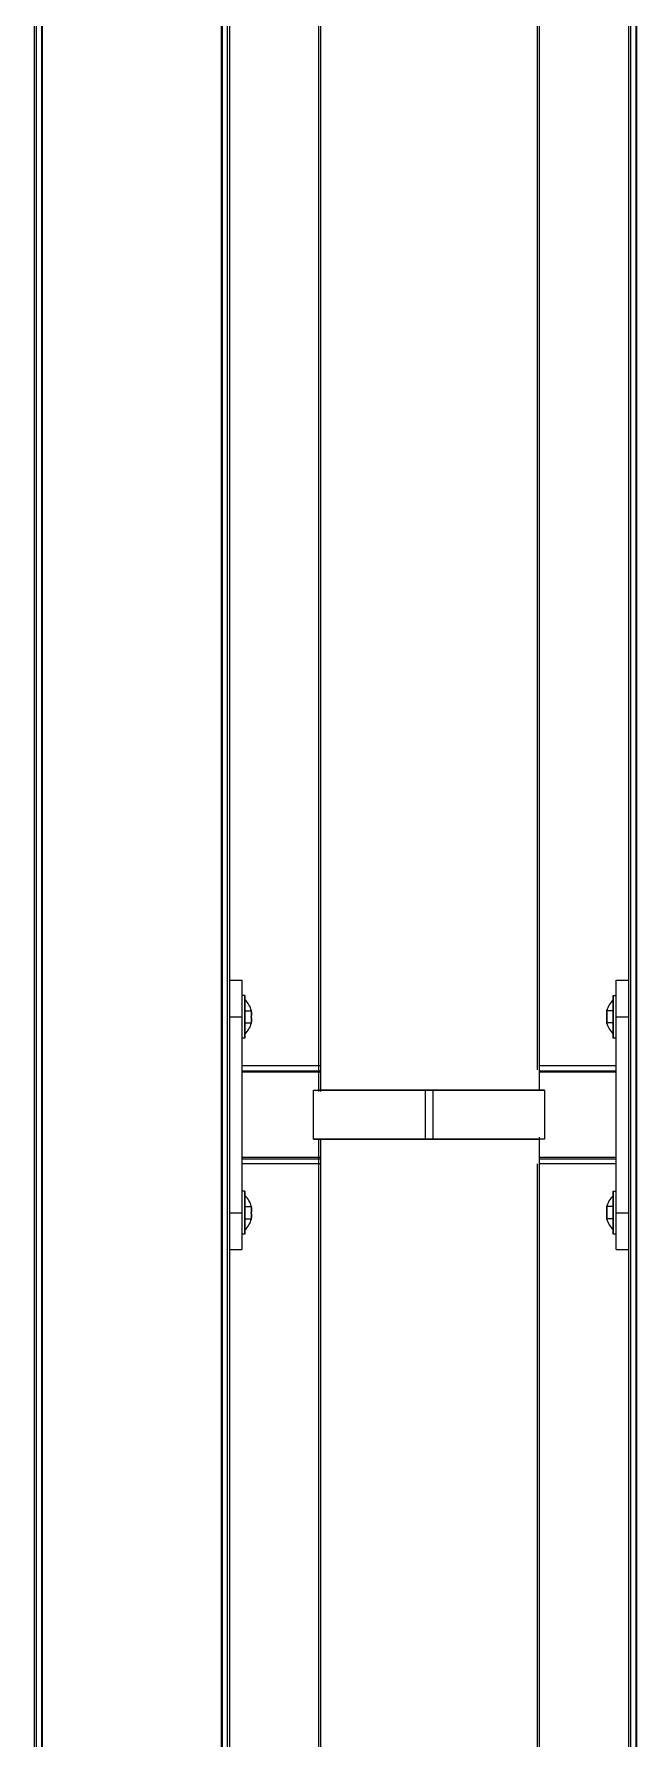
# Model space of a CAD drawing. Header units: millimetres. Extents: x 4625 to 14334, y 16216 to 31562.
# Drawn here: x 7388 to 7634, y 19679 to 20376 of the extents above; entities that cross this region are included whole.
import ezdxf

# ---------------------------------------------------------------- set-up
doc = ezdxf.new("R2010")
doc.units = ezdxf.units.MM
doc.header["$LTSCALE"] = 3
doc.layers.add('Default', color=7, linetype='Continuous')

msp = doc.modelspace()

# ---------------------------------------------------------------- linework, layer by layer
at = {"layer": 'Default'}
for p, q in [((7387.62, 20854.85), (7387.62, 18852.26)), ((7388.64, 18852.26), (7388.64, 20854.78)), ((7390.62, 20854.64), (7390.62, 18852.26)), ((7391.12, 18852.26), (7391.12, 20854.61)), ((7464.12, 20849.48), (7464.12, 18852.26)), ((7464.62, 18852.26), (7464.62, 20849.45)), ((7466.59, 20849.31), (7466.59, 18852.26)), ((7467.62, 18852.26), (7467.62, 20849.24)), ((7630.62, 20849.24), (7630.62, 18852.26)), ((7631.64, 18852.26), (7631.64, 20849.31)), ((7633.62, 20849.45), (7633.62, 18852.26)), ((7634.12, 18852.26), (7634.12, 20849.48)), ((7504.12, 19943.75), (7504.12, 20658.64)), ((7504.92, 19943.75), (7504.92, 20658.64)), ((7593.32, 20658.64), (7593.32, 19952.6)), ((7594.12, 20658.64), (7594.12, 19944.26)), ((7467.62, 19989.26), (7472.62, 19989.26)), ((7625.62, 19989.26), (7630.62, 19989.26)), ((7473.82, 19983.01), (7472.62, 19983.01)), ((7624.42, 19983.01), (7625.62, 19983.01)), ((7467.62, 19974.26), (7472.62, 19974.26)), ((7472.62, 19974.26), (7472.62, 19894.26)), ((7473.82, 19976.76), (7476.38, 19976.76)), ((7473.82, 19976.76), (7476.38, 19976.76)), ((7624.42, 19976.76), (7621.86, 19976.76)), ((7624.42, 19976.76), (7621.86, 19976.76)), ((7625.62, 19894.26), (7625.62, 19974.26)), ((7625.62, 19974.26), (7630.62, 19974.26)), ((7473.82, 19971.76), (7476.38, 19971.76)), ((7473.82, 19971.76), (7476.38, 19971.76)), ((7624.42, 19971.76), (7621.86, 19971.76)), ((7624.42, 19971.76), (7621.86, 19971.76)), ((7473.82, 19965.51), (7472.62, 19965.51)), ((7625.62, 19965.51), (7624.42, 19965.51)), ((7504.92, 19954.26), (7472.62, 19954.26)), ((7472.62, 19952.26), (7504.92, 19952.26)), ((7625.62, 19954.26), (7594.12, 19954.26)), ((7594.12, 19952.26), (7625.62, 19952.26)), ((7472.62, 19951.76), (7504.92, 19951.76)), ((7594.12, 19951.76), (7625.62, 19951.76)), ((7501.87, 19924.26), (7501.87, 19944.26)), ((7547.62, 19924.26), (7547.62, 19944.26)), ((7550.62, 19944.26), (7550.62, 19924.26)), ((7596.37, 19944.26), (7596.37, 19924.26)), ((7504.12, 19193.57), (7504.12, 19924.26)), ((7504.92, 19193.57), (7504.92, 19924.26)), ((7594.12, 19925.07), (7594.12, 19194.26)), ((7504.92, 19916.76), (7472.62, 19916.76)), ((7472.62, 19916.26), (7504.92, 19916.26)), ((7504.92, 19914.26), (7472.62, 19914.26)), ((7593.32, 19914.26), (7593.32, 19202.42)), ((7625.62, 19916.76), (7594.12, 19916.76)), ((7594.12, 19916.26), (7625.62, 19916.26)), ((7625.62, 19914.26), (7594.12, 19914.26)), ((7473.82, 19903.01), (7472.62, 19903.01)), ((7473.82, 19896.76), (7476.38, 19896.76)), ((7624.42, 19896.76), (7621.86, 19896.76)), ((7624.42, 19903.01), (7625.62, 19903.01)), ((7467.62, 19894.26), (7472.62, 19894.26)), ((7473.82, 19891.76), (7476.38, 19891.76)), ((7473.82, 19891.76), (7476.38, 19891.76)), ((7624.42, 19891.76), (7621.86, 19891.76)), ((7624.42, 19891.76), (7621.86, 19891.76)), ((7625.62, 19894.26), (7630.62, 19894.26)), ((7473.82, 19885.51), (7472.62, 19885.51)), ((7625.62, 19885.51), (7624.42, 19885.51)), ((7467.62, 19879.26), (7472.62, 19879.26)), ((7625.62, 19879.26), (7630.62, 19879.26))]:
    msp.add_line(p, q, dxfattribs=at)
for points in [[(7472.62, 19989.26, 0), (7472.62, 19989.26, 0), (7472.62, 19989.26, 0), (7472.62, 19989.26, 0), (7472.62, 19989.26, 0), (7472.62, 19989.26, 0), (7472.62, 19989.26, 0), (7472.62, 19989.26, 0), (7472.62, 19989.26, 0), (7472.62, 19989.26, 0), (7472.62, 19989.26, 0), (7472.62, 19989.26, 0), (7472.62, 19989.25, 0), (7472.62, 19989.23, 0), (7472.62, 19989.15, 0), (7472.62, 19988.82, 0), (7472.62, 19987.41, 0), (7472.62, 19974.26, 0)], [(7625.62, 19974.26, 0), (7625.62, 19989.26, 0)], [(7473.82, 19967.26, 0), (7473.82, 19967.26, 0), (7473.82, 19967.26, 0), (7473.82, 19967.26, 0), (7473.82, 19967.26, 0), (7473.82, 19967.26, 0), (7473.82, 19967.26, 0), (7473.82, 19967.26, 0), (7473.82, 19967.26, 0), (7473.82, 19967.26, 0), (7473.82, 19967.26, 0), (7473.82, 19967.26, 0), (7473.82, 19967.27, 0), (7473.82, 19967.31, 0), (7473.82, 19967.46, 0), (7473.82, 19968.12, 0), (7473.82, 19981.26, 0)], [(7624.42, 19981.26, 0), (7624.42, 19981.26, 0), (7624.42, 19981.26, 0), (7624.42, 19981.26, 0), (7624.42, 19981.26, 0), (7624.42, 19981.26, 0), (7624.42, 19981.26, 0), (7624.42, 19981.26, 0), (7624.42, 19981.26, 0), (7624.42, 19981.26, 0), (7624.42, 19981.26, 0), (7624.42, 19981.25, 0), (7624.42, 19981.25, 0), (7624.42, 19981.21, 0), (7624.42, 19981.05, 0), (7624.42, 19980.39, 0), (7624.42, 19967.26, 0)], [(7476.38, 19974.26, 0), (7476.46, 19974.88, 0), (7476.49, 19975.51, 0), (7476.46, 19976.14, 0), (7476.38, 19976.76, 0)], [(7476.38, 19976.76, 0), (7476.46, 19976.14, 0), (7476.49, 19975.51, 0), (7476.46, 19974.88, 0), (7476.38, 19974.26, 0)], [(7476.38, 19974.26, 0), (7476.46, 19973.64, 0), (7476.49, 19973.01, 0), (7476.46, 19972.38, 0), (7476.38, 19971.76, 0)], [(7476.38, 19971.76, 0), (7476.46, 19972.38, 0), (7476.49, 19973.01, 0), (7476.46, 19973.64, 0), (7476.38, 19974.26, 0)], [(7621.86, 19974.26, 0), (7621.77, 19974.88, 0), (7621.75, 19975.51, 0), (7621.77, 19976.14, 0), (7621.86, 19976.76, 0)], [(7621.86, 19976.76, 0), (7621.77, 19976.14, 0), (7621.75, 19975.51, 0), (7621.77, 19974.88, 0), (7621.86, 19974.26, 0)], [(7621.86, 19974.26, 0), (7621.77, 19973.64, 0), (7621.75, 19973.01, 0), (7621.77, 19972.38, 0), (7621.86, 19971.76, 0)], [(7621.86, 19971.76, 0), (7621.77, 19972.38, 0), (7621.75, 19973.01, 0), (7621.77, 19973.64, 0), (7621.86, 19974.26, 0)], [(7501.87, 19944.26, 0), (7501.87, 19944.26, 0), (7501.87, 19944.26, 0), (7501.87, 19944.26, 0), (7501.87, 19944.26, 0), (7501.87, 19944.26, 0), (7501.87, 19944.26, 0), (7501.87, 19944.26, 0), (7501.87, 19944.26, 0), (7501.87, 19944.26, 0), (7501.88, 19944.26, 0), (7501.93, 19944.26, 0), (7502.16, 19944.26, 0), (7503.13, 19944.26, 0), (7507.31, 19944.26, 0), (7547.62, 19944.26, 0)], [(7594.37, 19944.26, 0), (7594.37, 19944.26, 0), (7594.37, 19944.26, 0), (7594.37, 19944.26, 0), (7594.37, 19944.26, 0), (7594.37, 19944.26, 0), (7594.37, 19944.26, 0), (7594.37, 19944.26, 0), (7594.37, 19944.26, 0), (7594.37, 19944.26, 0), (7594.36, 19944.26, 0), (7594.35, 19944.26, 0), (7594.29, 19944.26, 0), (7594.05, 19944.26, 0), (7593.05, 19944.26, 0), (7588.79, 19944.26, 0), (7503.87, 19944.26, 0)], [(7547.62, 19944.26, 0), (7587.23, 19944.26, 0), (7595.86, 19944.26, 0), (7596.34, 19944.26, 0), (7596.37, 19944.26, 0), (7596.37, 19944.26, 0), (7596.37, 19944.26, 0), (7596.37, 19944.26, 0), (7596.37, 19944.26, 0), (7596.37, 19944.26, 0), (7596.37, 19944.26, 0), (7596.37, 19944.26, 0), (7596.37, 19944.26, 0), (7596.37, 19944.26, 0), (7596.37, 19944.26, 0), (7596.37, 19944.26, 0), (7596.37, 19944.26, 0), (7596.37, 19944.26, 0), (7596.37, 19944.26, 0), (7596.37, 19944.26, 0), (7596.36, 19944.26, 0), (7596.34, 19944.26, 0), (7596.24, 19944.26, 0), (7595.85, 19944.26, 0), (7594.12, 19944.26, 0)], [(7547.62, 19924.26, 0), (7510.26, 19924.26, 0), (7502.35, 19924.26, 0), (7501.9, 19924.26, 0), (7501.87, 19924.26, 0), (7501.87, 19924.26, 0), (7501.87, 19924.26, 0), (7501.87, 19924.26, 0), (7501.87, 19924.26, 0), (7501.87, 19924.26, 0), (7501.87, 19924.26, 0), (7501.87, 19924.26, 0), (7501.87, 19924.26, 0), (7501.87, 19924.26, 0), (7501.87, 19924.26, 0), (7501.87, 19924.26, 0), (7501.87, 19924.26, 0), (7501.87, 19924.26, 0), (7501.87, 19924.26, 0), (7501.87, 19924.26, 0), (7501.9, 19924.26, 0), (7501.98, 19924.26, 0), (7502.33, 19924.26, 0), (7503.87, 19924.26, 0)], [(7503.87, 19924.26, 0), (7503.87, 19924.26, 0), (7503.87, 19924.26, 0), (7503.87, 19924.26, 0), (7503.87, 19924.26, 0), (7503.87, 19924.26, 0), (7503.87, 19924.26, 0), (7503.87, 19924.26, 0), (7503.87, 19924.26, 0), (7503.87, 19924.26, 0), (7503.87, 19924.26, 0), (7503.89, 19924.26, 0), (7503.94, 19924.26, 0), (7504.18, 19924.26, 0), (7505.19, 19924.26, 0), (7509.45, 19924.26, 0), (7594.37, 19924.26, 0)], [(7596.37, 19924.26, 0), (7596.37, 19924.26, 0), (7596.37, 19924.26, 0), (7596.37, 19924.26, 0), (7596.37, 19924.26, 0), (7596.37, 19924.26, 0), (7596.37, 19924.26, 0), (7596.37, 19924.26, 0), (7596.37, 19924.26, 0), (7596.36, 19924.26, 0), (7596.35, 19924.26, 0), (7596.29, 19924.26, 0), (7596.04, 19924.26, 0), (7594.98, 19924.26, 0), (7590.39, 19924.26, 0), (7547.62, 19924.26, 0)], [(7473.82, 19887.26, 0), (7473.82, 19887.26, 0), (7473.82, 19887.26, 0), (7473.82, 19887.26, 0), (7473.82, 19887.26, 0), (7473.82, 19887.26, 0), (7473.82, 19887.26, 0), (7473.82, 19887.26, 0), (7473.82, 19887.26, 0), (7473.82, 19887.26, 0), (7473.82, 19887.26, 0), (7473.82, 19887.26, 0), (7473.82, 19887.27, 0), (7473.82, 19887.31, 0), (7473.82, 19887.46, 0), (7473.82, 19888.12, 0), (7473.82, 19901.26, 0)], [(7476.38, 19894.26, 0), (7476.46, 19894.88, 0), (7476.49, 19895.51, 0), (7476.46, 19896.14, 0), (7476.38, 19896.76, 0)], [(7476.38, 19896.76, 0), (7476.46, 19896.14, 0), (7476.49, 19895.51, 0), (7476.46, 19894.88, 0), (7476.38, 19894.26, 0)], [(7621.86, 19894.26, 0), (7621.77, 19894.88, 0), (7621.75, 19895.51, 0), (7621.77, 19896.14, 0), (7621.86, 19896.76, 0)], [(7621.86, 19896.76, 0), (7621.77, 19896.14, 0), (7621.75, 19895.51, 0), (7621.77, 19894.88, 0), (7621.86, 19894.26, 0)], [(7624.42, 19901.26, 0), (7624.42, 19901.26, 0), (7624.42, 19901.26, 0), (7624.42, 19901.26, 0), (7624.42, 19901.26, 0), (7624.42, 19901.26, 0), (7624.42, 19901.26, 0), (7624.42, 19901.26, 0), (7624.42, 19901.26, 0), (7624.42, 19901.26, 0), (7624.42, 19901.26, 0), (7624.42, 19901.25, 0), (7624.42, 19901.25, 0), (7624.42, 19901.21, 0), (7624.42, 19901.05, 0), (7624.42, 19900.39, 0), (7624.42, 19887.26, 0)], [(7472.62, 19894.26, 0), (7472.62, 19879.26, 0)], [(7476.38, 19894.26, 0), (7476.46, 19893.64, 0), (7476.49, 19893.01, 0), (7476.46, 19892.38, 0), (7476.38, 19891.76, 0)], [(7476.38, 19891.76, 0), (7476.46, 19892.38, 0), (7476.49, 19893.01, 0), (7476.46, 19893.64, 0), (7476.38, 19894.26, 0)], [(7621.86, 19894.26, 0), (7621.77, 19893.64, 0), (7621.75, 19893.01, 0), (7621.77, 19892.38, 0), (7621.86, 19891.76, 0)], [(7621.86, 19891.76, 0), (7621.77, 19892.38, 0), (7621.75, 19893.01, 0), (7621.77, 19893.64, 0), (7621.86, 19894.26, 0)], [(7625.62, 19879.26, 0), (7625.62, 19879.26, 0), (7625.62, 19879.26, 0), (7625.62, 19879.26, 0), (7625.62, 19879.26, 0), (7625.62, 19879.26, 0), (7625.62, 19879.26, 0), (7625.62, 19879.26, 0), (7625.62, 19879.26, 0), (7625.62, 19879.26, 0), (7625.62, 19879.26, 0), (7625.62, 19879.26, 0), (7625.62, 19879.28, 0), (7625.62, 19879.36, 0), (7625.62, 19879.7, 0), (7625.62, 19881.11, 0), (7625.62, 19894.26, 0)]]:
    msp.add_polyline3d(points, dxfattribs=at)
for points in [[(7473.82, 19983.01, 0), (7473.82, 19983.01, 0), (7473.82, 19983.01, 0), (7473.82, 19983.01, 0), (7473.82, 19983.01, 0), (7473.82, 19983.01, 0), (7473.82, 19983.01, 0), (7473.82, 19983.01, 0), (7473.82, 19983.01, 0), (7473.82, 19983.01, 0), (7473.82, 19983, 0), (7473.82, 19982.99, 0), (7473.82, 19982.95, 0), (7473.82, 19982.75, 0), (7473.82, 19981.93, 0), (7473.82, 19966.83, 0), (7473.82, 19965.55, 0), (7473.82, 19965.52, 0), (7473.82, 19965.51, 0), (7473.82, 19965.51, 0), (7473.82, 19965.51, 0), (7473.82, 19965.51, 0), (7473.82, 19965.51, 0), (7473.82, 19965.51, 0), (7473.82, 19965.51, 0), (7473.82, 19965.51, 0), (7473.82, 19965.51, 0), (7473.82, 19965.51, 0), (7473.82, 19965.51, 0), (7473.82, 19965.51, 0), (7473.82, 19965.51, 0), (7473.82, 19965.51, 0), (7473.82, 19965.51, 0), (7473.82, 19965.52, 0), (7473.82, 19965.57, 0), (7473.82, 19965.76, 0), (7473.82, 19966.59, 0)], [(7624.42, 19983.01, 0), (7624.42, 19983.01, 0), (7624.42, 19983.01, 0), (7624.42, 19983.01, 0), (7624.42, 19983.01, 0), (7624.42, 19983.01, 0), (7624.42, 19983.01, 0), (7624.42, 19983.01, 0), (7624.42, 19983.01, 0), (7624.42, 19983.01, 0), (7624.42, 19983, 0), (7624.42, 19982.99, 0), (7624.42, 19982.95, 0), (7624.42, 19982.75, 0), (7624.42, 19981.93, 0), (7624.42, 19966.83, 0), (7624.42, 19965.55, 0), (7624.42, 19965.52, 0), (7624.42, 19965.51, 0), (7624.42, 19965.51, 0), (7624.42, 19965.51, 0), (7624.42, 19965.51, 0), (7624.42, 19965.51, 0), (7624.42, 19965.51, 0), (7624.42, 19965.51, 0), (7624.42, 19965.51, 0), (7624.42, 19965.51, 0), (7624.42, 19965.51, 0), (7624.42, 19965.51, 0), (7624.42, 19965.51, 0), (7624.42, 19965.51, 0), (7624.42, 19965.51, 0), (7624.42, 19965.51, 0), (7624.42, 19965.52, 0), (7624.42, 19965.57, 0), (7624.42, 19965.76, 0), (7624.42, 19966.59, 0)], [(7473.82, 19903.01, 0), (7473.82, 19903.01, 0), (7473.82, 19903.01, 0), (7473.82, 19903.01, 0), (7473.82, 19903.01, 0), (7473.82, 19903.01, 0), (7473.82, 19903.01, 0), (7473.82, 19903.01, 0), (7473.82, 19903.01, 0), (7473.82, 19903.01, 0), (7473.82, 19903, 0), (7473.82, 19902.99, 0), (7473.82, 19902.95, 0), (7473.82, 19902.75, 0), (7473.82, 19901.93, 0), (7473.82, 19886.83, 0), (7473.82, 19885.55, 0), (7473.82, 19885.52, 0), (7473.82, 19885.51, 0), (7473.82, 19885.51, 0), (7473.82, 19885.51, 0), (7473.82, 19885.51, 0), (7473.82, 19885.51, 0), (7473.82, 19885.51, 0), (7473.82, 19885.51, 0), (7473.82, 19885.51, 0), (7473.82, 19885.51, 0), (7473.82, 19885.51, 0), (7473.82, 19885.51, 0), (7473.82, 19885.51, 0), (7473.82, 19885.51, 0), (7473.82, 19885.51, 0), (7473.82, 19885.51, 0), (7473.82, 19885.52, 0), (7473.82, 19885.57, 0), (7473.82, 19885.76, 0), (7473.82, 19886.59, 0)], [(7624.42, 19903.01, 0), (7624.42, 19903.01, 0), (7624.42, 19903.01, 0), (7624.42, 19903.01, 0), (7624.42, 19903.01, 0), (7624.42, 19903.01, 0), (7624.42, 19903.01, 0), (7624.42, 19903.01, 0), (7624.42, 19903.01, 0), (7624.42, 19903.01, 0), (7624.42, 19903, 0), (7624.42, 19902.99, 0), (7624.42, 19902.95, 0), (7624.42, 19902.75, 0), (7624.42, 19901.93, 0), (7624.42, 19886.83, 0), (7624.42, 19885.55, 0), (7624.42, 19885.52, 0), (7624.42, 19885.51, 0), (7624.42, 19885.51, 0), (7624.42, 19885.51, 0), (7624.42, 19885.51, 0), (7624.42, 19885.51, 0), (7624.42, 19885.51, 0), (7624.42, 19885.51, 0), (7624.42, 19885.51, 0), (7624.42, 19885.51, 0), (7624.42, 19885.51, 0), (7624.42, 19885.51, 0), (7624.42, 19885.51, 0), (7624.42, 19885.51, 0), (7624.42, 19885.51, 0), (7624.42, 19885.51, 0), (7624.42, 19885.52, 0), (7624.42, 19885.57, 0), (7624.42, 19885.76, 0), (7624.42, 19886.59, 0)]]:
    msp.add_polyline3d(points, close=True, dxfattribs=at)
for centre, start, end in [((7467.15, 19974.26), 14.98823, 46.39718), ((7631.08, 19974.26), 133.60282, 165.01177), ((7467.15, 19974.26), 313.60282, 345.01177), ((7631.08, 19974.26), 194.98823, 226.39718), ((7467.15, 19894.26), 14.98823, 46.39718), ((7631.08, 19894.26), 133.60282, 165.01177), ((7467.15, 19894.26), 313.60282, 345.01177), ((7631.08, 19894.26), 194.98823, 226.39718)]:
    msp.add_arc(centre, 9.67, start, end, dxfattribs=at)

doc.saveas('drawing.dxf')
